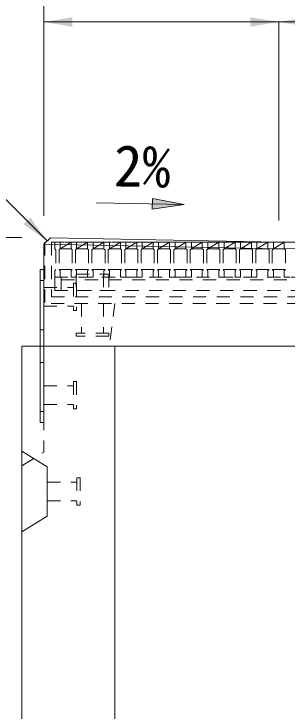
# Model space of a CAD drawing. Units: millimetres at full size, sheet at 1:40; details may follow other scales. Extents: x 69750 to 116230, y -28801 to 513.
# Drawn here: x 87340 to 87590, y -22868 to -22230 of the extents above; entities that cross this region are included whole.
import ezdxf
from ezdxf.enums import TextEntityAlignment as Align

# ---------------------------------------------------------------- set-up
doc = ezdxf.new("R2010")
doc.units = ezdxf.units.MM
doc.header["$LTSCALE"] = 40
doc.linetypes.add('USER1', pattern=[0.54, 0.3, -0.24])
for name, color, linetype, lineweight in [('インサート', 92, 'USER1', 5), ('グレーチング', 7, 'USER1', 5), ('ジョイントプレート', 7, 'USER1', 9), ('受枠', 3, 'USER1', 9), ('寸法線', 7, 'Continuous', 9), ('引出線', 4, 'Continuous', 9), ('本体', 7, 'Continuous', 20)]:
    doc.layers.add(name, color=color, linetype=linetype, lineweight=lineweight)
doc.styles.add('ＭＳ ゴシック', font='')
doc.styles.get('ＭＳ ゴシック').set_extended_font_data('MS Gothic')

# ---------------------------------------------------------------- blocks, each defined once
blk = doc.blocks.new('filled_arrow')
at = {"color": 0, "linetype": 'Continuous', "lineweight": -2}
blk.add_solid([(7.5, 1.25), (0, 0), (7.5, -1.25)], dxfattribs=at)

msp = doc.modelspace()

# ---------------------------------------------------------------- hatches: boundary and pattern name
at = {"layer": '引出線'}
msp.add_hatch(color=256, dxfattribs=at).paths.add_polyline_path([(87466.66, -22399.42), (87466.47, -22409.17), (87495.81, -22404.88)])

# ---------------------------------------------------------------- linework, layer by layer
at = {"layer": 'インサート'}
for p, q in [((87396.83, -22468.45), (87396.83, -22483.45)), ((87396.83, -22468.45), (87426.83, -22468.45)), ((87421.83, -22468.45), (87421.83, -22483.45)), ((87426.83, -22468.45), (87426.83, -22483.45)), ((87394.33, -22476.95), (87394.33, -22501.95)), ((87394.33, -22476.95), (87397.33, -22476.95)), ((87394.33, -22476.95), (87394.33, -22501.95)), ((87394.33, -22476.95), (87394.33, -22501.95)), ((87397.33, -22476.95), (87397.33, -22501.95)), ((87397.33, -22476.95), (87397.33, -22501.95)), ((87397.33, -22476.95), (87397.33, -22501.95)), ((87367.33, -22480.95), (87394.33, -22480.95)), ((87367.33, -22480.95), (87394.33, -22480.95)), ((87367.33, -22480.95), (87367.33, -22497.95)), ((87396.83, -22483.45), (87426.83, -22483.45)), ((87367.33, -22497.95), (87394.33, -22497.95)), ((87367.33, -22497.95), (87394.33, -22497.95)), ((87401.83, -22495.45), (87401.83, -22522.45)), ((87421.83, -22495.45), (87421.83, -22522.45)), ((87394.33, -22501.95), (87397.33, -22501.95)), ((87394.33, -22501.95), (87397.33, -22501.95)), ((87426.83, -22522.45), (87396.83, -22522.45)), ((87396.83, -22525.45), (87396.83, -22522.45)), ((87426.83, -22525.45), (87426.83, -22522.45)), ((87426.83, -22525.45), (87396.83, -22525.45)), ((87394.33, -22566.95), (87394.33, -22591.95)), ((87394.33, -22566.95), (87397.33, -22566.95)), ((87397.33, -22566.95), (87397.33, -22591.95)), ((87367.33, -22570.95), (87394.33, -22570.95)), ((87367.33, -22570.95), (87367.33, -22587.95)), ((87367.33, -22587.95), (87394.33, -22587.95)), ((87394.33, -22591.95), (87397.33, -22591.95)), ((87397.53, -22654.95), (87397.53, -22679.95)), ((87397.53, -22654.95), (87400.53, -22654.95)), ((87400.53, -22654.95), (87400.53, -22679.95)), ((87370.53, -22658.95), (87397.53, -22658.95)), ((87370.53, -22658.95), (87370.53, -22675.96)), ((87370.53, -22675.95), (87397.53, -22675.95)), ((87397.53, -22679.95), (87400.53, -22679.95))]:
    msp.add_line(p, q, dxfattribs=at)
at = {"layer": 'グレーチング'}
for p, q in [((87787.33, -22439.45), (87377.33, -22439.45)), ((87377.33, -22439.45), (87377.33, -22445.45)), ((87377.33, -22439.45), (87382.33, -22439.45)), ((87382.33, -22439.45), (87382.33, -22445.45)), ((87382.33, -22445.45), (87392.33, -22439.45)), ((87392.33, -22439.45), (87392.33, -22445.45)), ((87392.33, -22439.45), (87397.33, -22439.45)), ((87397.33, -22439.45), (87397.33, -22445.45)), ((87397.33, -22445.45), (87407.33, -22439.45)), ((87407.33, -22439.45), (87407.33, -22445.45)), ((87407.33, -22439.45), (87412.33, -22439.45)), ((87412.33, -22439.45), (87412.33, -22445.45)), ((87412.33, -22445.45), (87422.33, -22439.45)), ((87422.33, -22439.45), (87422.33, -22445.45)), ((87422.33, -22439.45), (87427.33, -22439.45)), ((87427.33, -22439.45), (87427.33, -22445.45)), ((87427.33, -22445.45), (87437.33, -22439.45)), ((87437.33, -22439.45), (87437.33, -22445.45)), ((87437.33, -22439.45), (87442.33, -22439.45)), ((87442.33, -22439.45), (87442.33, -22445.45)), ((87442.33, -22445.45), (87452.33, -22439.45)), ((87452.33, -22439.45), (87457.33, -22439.45)), ((87452.33, -22439.45), (87452.33, -22445.45)), ((87457.33, -22439.45), (87457.33, -22445.45)), ((87457.33, -22445.45), (87467.33, -22439.45)), ((87467.33, -22439.45), (87467.33, -22445.45)), ((87467.33, -22439.45), (87472.33, -22439.45)), ((87472.33, -22439.45), (87472.33, -22445.45)), ((87472.33, -22445.45), (87482.33, -22439.45)), ((87482.33, -22439.45), (87487.33, -22439.45)), ((87482.33, -22439.45), (87482.33, -22445.45)), ((87487.33, -22439.45), (87487.33, -22445.45)), ((87487.33, -22445.45), (87497.33, -22439.45)), ((87497.33, -22439.45), (87502.33, -22439.45)), ((87497.33, -22439.45), (87497.33, -22445.45)), ((87502.33, -22439.45), (87502.33, -22445.45)), ((87502.33, -22445.45), (87512.33, -22439.45)), ((87512.33, -22439.45), (87517.33, -22439.45)), ((87512.33, -22439.45), (87512.33, -22445.45)), ((87517.33, -22439.45), (87517.33, -22445.45)), ((87517.33, -22445.45), (87527.33, -22439.45)), ((87527.33, -22439.45), (87532.33, -22439.45)), ((87527.33, -22439.45), (87527.33, -22445.45)), ((87532.33, -22439.45), (87532.33, -22445.45)), ((87532.33, -22445.45), (87542.33, -22439.45)), ((87542.33, -22439.45), (87547.33, -22439.45)), ((87542.33, -22439.45), (87542.33, -22445.45)), ((87547.33, -22439.45), (87547.33, -22445.45)), ((87547.33, -22445.45), (87557.33, -22439.45)), ((87557.33, -22439.45), (87562.33, -22439.45)), ((87557.33, -22439.45), (87557.33, -22445.45)), ((87562.33, -22439.45), (87562.33, -22445.45)), ((87562.33, -22445.45), (87572.33, -22439.45)), ((87572.33, -22439.45), (87577.33, -22439.45)), ((87572.33, -22439.45), (87572.33, -22445.45)), ((87577.33, -22439.45), (87577.33, -22445.45)), ((87577.33, -22445.45), (87587.33, -22439.45)), ((87587.33, -22439.45), (87592.33, -22439.45)), ((87587.33, -22439.45), (87587.33, -22445.45)), ((87377.33, -22445.45), (87378.33, -22446.45)), ((87378.33, -22446.45), (87378.33, -22464.45)), ((87382.33, -22445.45), (87381.33, -22446.45)), ((87381.33, -22446.45), (87381.33, -22464.45)), ((87382.33, -22445.45), (87392.33, -22445.45)), ((87392.33, -22445.45), (87393.33, -22446.45)), ((87393.33, -22446.45), (87393.33, -22464.45)), ((87397.33, -22445.45), (87396.33, -22446.45)), ((87396.33, -22446.45), (87396.33, -22464.45)), ((87397.33, -22445.45), (87407.33, -22445.45)), ((87407.33, -22445.45), (87408.33, -22446.45)), ((87408.33, -22446.45), (87408.33, -22464.45)), ((87412.33, -22445.45), (87411.33, -22446.45)), ((87411.33, -22446.45), (87411.33, -22464.45)), ((87412.33, -22445.45), (87422.33, -22445.45)), ((87422.33, -22445.45), (87423.33, -22446.45)), ((87423.33, -22446.45), (87423.33, -22464.45)), ((87427.33, -22445.45), (87426.33, -22446.45)), ((87426.33, -22446.45), (87426.33, -22464.45)), ((87427.33, -22445.45), (87437.33, -22445.45)), ((87437.33, -22445.45), (87438.33, -22446.45)), ((87438.33, -22446.45), (87438.33, -22464.45)), ((87442.33, -22445.45), (87441.33, -22446.45)), ((87441.33, -22446.45), (87441.33, -22464.45)), ((87442.33, -22445.45), (87452.33, -22445.45)), ((87452.33, -22445.45), (87453.33, -22446.45)), ((87453.33, -22446.45), (87453.33, -22464.45)), ((87457.33, -22445.45), (87456.33, -22446.45)), ((87456.33, -22446.45), (87456.33, -22464.45)), ((87457.33, -22445.45), (87467.33, -22445.45)), ((87467.33, -22445.45), (87468.33, -22446.45)), ((87468.33, -22446.45), (87468.33, -22464.45)), ((87472.33, -22445.45), (87471.33, -22446.45)), ((87471.33, -22446.45), (87471.33, -22464.45)), ((87472.33, -22445.45), (87482.33, -22445.45)), ((87482.33, -22445.45), (87483.33, -22446.45)), ((87483.33, -22446.45), (87483.33, -22464.45)), ((87487.33, -22445.45), (87486.33, -22446.45)), ((87486.33, -22446.45), (87486.33, -22464.45)), ((87487.33, -22445.45), (87497.33, -22445.45)), ((87497.33, -22445.45), (87498.33, -22446.45)), ((87498.33, -22446.45), (87498.33, -22464.45)), ((87502.33, -22445.45), (87501.33, -22446.45)), ((87501.33, -22446.45), (87501.33, -22464.45)), ((87502.33, -22445.45), (87512.33, -22445.45)), ((87512.33, -22445.45), (87513.33, -22446.45)), ((87513.33, -22446.45), (87513.33, -22464.45)), ((87517.33, -22445.45), (87516.33, -22446.45)), ((87516.33, -22446.45), (87516.33, -22464.45)), ((87517.33, -22445.45), (87527.33, -22445.45)), ((87527.33, -22445.45), (87528.33, -22446.45)), ((87528.33, -22446.45), (87528.33, -22464.45)), ((87532.33, -22445.45), (87531.33, -22446.45)), ((87531.33, -22446.45), (87531.33, -22464.45)), ((87532.33, -22445.45), (87542.33, -22445.45)), ((87542.33, -22445.45), (87543.33, -22446.45)), ((87543.33, -22446.45), (87543.33, -22464.45)), ((87547.33, -22445.45), (87546.33, -22446.45)), ((87546.33, -22446.45), (87546.33, -22464.45)), ((87547.33, -22445.45), (87557.33, -22445.45)), ((87557.33, -22445.45), (87558.33, -22446.45)), ((87558.33, -22446.45), (87558.33, -22464.45)), ((87562.33, -22445.45), (87561.33, -22446.45)), ((87561.33, -22446.45), (87561.33, -22464.45)), ((87562.33, -22445.45), (87572.33, -22445.45)), ((87572.33, -22445.45), (87573.33, -22446.45)), ((87573.33, -22446.45), (87573.33, -22464.45)), ((87577.33, -22445.45), (87576.33, -22446.45)), ((87576.33, -22446.45), (87576.33, -22464.45)), ((87577.33, -22445.45), (87587.33, -22445.45)), ((87587.33, -22445.45), (87588.33, -22446.45)), ((87588.33, -22446.45), (87588.33, -22464.45)), ((87377.33, -22465.45), (87378.33, -22464.45)), ((87377.33, -22471.45), (87377.33, -22465.45)), ((87382.33, -22465.45), (87381.33, -22464.45)), ((87381.33, -22464.45), (87393.33, -22464.45)), ((87382.33, -22471.45), (87382.33, -22465.45)), ((87392.33, -22465.45), (87393.33, -22464.45)), ((87392.33, -22471.45), (87392.33, -22465.45)), ((87396.33, -22464.45), (87408.33, -22464.45)), ((87397.33, -22465.45), (87396.33, -22464.45)), ((87397.33, -22471.45), (87397.33, -22465.45)), ((87407.33, -22465.45), (87408.33, -22464.45)), ((87407.33, -22471.45), (87407.33, -22465.45)), ((87411.33, -22464.45), (87423.33, -22464.45)), ((87412.33, -22465.45), (87411.33, -22464.45)), ((87412.33, -22471.45), (87412.33, -22465.45)), ((87422.33, -22465.45), (87423.33, -22464.45)), ((87422.33, -22471.45), (87422.33, -22465.45)), ((87426.33, -22464.45), (87438.33, -22464.45)), ((87427.33, -22465.45), (87426.33, -22464.45)), ((87427.33, -22471.45), (87427.33, -22465.45)), ((87437.33, -22465.45), (87438.33, -22464.45)), ((87437.33, -22471.45), (87437.33, -22465.45)), ((87441.33, -22464.45), (87453.33, -22464.45)), ((87442.33, -22465.45), (87441.33, -22464.45)), ((87442.33, -22471.45), (87442.33, -22465.45)), ((87452.33, -22465.45), (87453.33, -22464.45)), ((87452.33, -22471.45), (87452.33, -22465.45)), ((87457.33, -22465.45), (87456.33, -22464.45)), ((87456.33, -22464.45), (87468.33, -22464.45)), ((87457.33, -22471.45), (87457.33, -22465.45)), ((87467.33, -22465.45), (87468.33, -22464.45)), ((87467.33, -22471.45), (87467.33, -22465.45)), ((87472.33, -22465.45), (87471.33, -22464.45)), ((87471.33, -22464.45), (87483.33, -22464.45)), ((87472.33, -22471.45), (87472.33, -22465.45)), ((87482.33, -22465.45), (87483.33, -22464.45)), ((87482.33, -22471.45), (87482.33, -22465.45)), ((87487.33, -22465.45), (87486.33, -22464.45)), ((87486.33, -22464.45), (87498.33, -22464.45)), ((87487.33, -22471.45), (87487.33, -22465.45)), ((87497.33, -22465.45), (87498.33, -22464.45)), ((87497.33, -22471.45), (87497.33, -22465.45)), ((87502.33, -22465.45), (87501.33, -22464.45)), ((87501.33, -22464.45), (87513.33, -22464.45)), ((87502.33, -22471.45), (87502.33, -22465.45)), ((87512.33, -22465.45), (87513.33, -22464.45)), ((87512.33, -22471.45), (87512.33, -22465.45)), ((87517.33, -22465.45), (87516.33, -22464.45)), ((87516.33, -22464.45), (87528.33, -22464.45)), ((87517.33, -22471.45), (87517.33, -22465.45)), ((87527.33, -22465.45), (87528.33, -22464.45)), ((87527.33, -22471.45), (87527.33, -22465.45)), ((87532.33, -22465.45), (87531.33, -22464.45)), ((87531.33, -22464.45), (87543.33, -22464.45)), ((87532.33, -22471.45), (87532.33, -22465.45)), ((87542.33, -22465.45), (87543.33, -22464.45)), ((87542.33, -22471.45), (87542.33, -22465.45)), ((87547.33, -22465.45), (87546.33, -22464.45)), ((87546.33, -22464.45), (87558.33, -22464.45)), ((87547.33, -22471.45), (87547.33, -22465.45)), ((87557.33, -22465.45), (87558.33, -22464.45)), ((87557.33, -22471.45), (87557.33, -22465.45)), ((87562.33, -22465.45), (87561.33, -22464.45)), ((87561.33, -22464.45), (87573.33, -22464.45)), ((87562.33, -22471.45), (87562.33, -22465.45)), ((87572.33, -22465.45), (87573.33, -22464.45)), ((87572.33, -22471.45), (87572.33, -22465.45)), ((87577.33, -22465.45), (87576.33, -22464.45)), ((87576.33, -22464.45), (87588.33, -22464.45)), ((87577.33, -22471.45), (87577.33, -22465.45)), ((87587.33, -22465.45), (87588.33, -22464.45)), ((87587.33, -22471.45), (87587.33, -22465.45)), ((87377.33, -22471.45), (87382.33, -22471.45)), ((87377.33, -22471.45), (87382.33, -22471.45)), ((87382.33, -22471.45), (87378.33, -22471.45)), ((87392.33, -22471.45), (87397.33, -22471.45)), ((87407.33, -22471.45), (87412.33, -22471.45)), ((87422.33, -22471.45), (87427.33, -22471.45)), ((87437.33, -22471.45), (87442.33, -22471.45)), ((87452.33, -22471.45), (87457.33, -22471.45)), ((87467.33, -22471.45), (87472.33, -22471.45)), ((87482.33, -22471.45), (87487.33, -22471.45)), ((87497.33, -22471.45), (87502.33, -22471.45)), ((87512.33, -22471.45), (87517.33, -22471.45)), ((87527.33, -22471.45), (87532.33, -22471.45)), ((87542.33, -22471.45), (87547.33, -22471.45)), ((87557.33, -22471.45), (87562.33, -22471.45)), ((87572.33, -22471.45), (87577.33, -22471.45)), ((87587.33, -22471.45), (87592.33, -22471.45))]:
    msp.add_line(p, q, dxfattribs=at)
at = {"layer": 'ジョイントプレート'}
for p, q in [((87367.33, -22474.45), (87364.13, -22474.45)), ((87367.33, -22519.45), (87364.13, -22519.45)), ((87367.33, -22549.45), (87364.13, -22549.45)), ((87367.33, -22594.45), (87364.13, -22594.45))]:
    msp.add_line(p, q, dxfattribs=at)
at = {"layer": 'ジョイントプレート', "linetype": 'Continuous'}
msp.add_lwpolyline([(87364.13, -22604.45), (87364.13, -22464.45), (87367.33, -22464.45), (87367.33, -22604.45)], close=True, dxfattribs=at)
at = {"layer": '受枠'}
for p, q in [((87796.33, -22439.45), (87368.33, -22439.45)), ((87368.33, -22439.45), (87368.33, -22495.45)), ((87374.33, -22439.45), (87374.33, -22489.45)), ((87374.33, -22489.45), (87790.33, -22489.45)), ((87796.33, -22495.45), (87368.33, -22495.45))]:
    msp.add_line(p, q, dxfattribs=at)
at = {"layer": '受枠', "lineweight": 5}
for p, q in [((87377.33, -22471.45), (87787.33, -22471.45)), ((87377.33, -22471.45), (87377.33, -22489.45)), ((87383.33, -22471.45), (87383.33, -22483.45)), ((87383.33, -22473.75), (87781.33, -22473.75)), ((87377.33, -22483.45), (87787.33, -22483.45))]:
    msp.add_line(p, q, dxfattribs=at)
at = {"layer": '寸法線'}
for p, q in [((87367.32, -22415.15), (87367.32, -22158.06)), ((87367.33, -22237.77), (87582.33, -22237.77)), ((87367.33, -22415.15), (87367.33, -22237.77)), ((87582.33, -22419.45), (87582.33, -22237.77)), ((87582.33, -22237.77), (87797.33, -22237.77)), ((87582.33, -22419.45), (87582.33, -22237.77)), ((87347.33, -22435.15), (87045.35, -22435.15))]:
    msp.add_line(p, q, dxfattribs=at)
at = {"layer": '引出線', "lineweight": 13}
msp.add_line((87415.07, -22403.27), (87495.81, -22404.88), dxfattribs=at)
at = {"layer": '引出線'}
msp.add_lwpolyline([(87370.33, -22438.21), (87278.83, -22346.71), (87211.72, -22346.71)], dxfattribs=at)
at = {"layer": '引出線', "lineweight": 13}
msp.add_lwpolyline([(87466.66, -22399.42), (87466.47, -22409.17), (87495.81, -22404.88)], close=True, dxfattribs=at)
at = {"layer": '本体'}
for p, q in [((87367.33, -22441.15), (87373.32, -22435.27)), ((87367.33, -22441.15), (87367.33, -22534.45)), ((87373.32, -22435.27), (87582.33, -22439.45)), ((87582.33, -22439.45), (87791.33, -22435.27)), ((87347.32, -22534.45), (87347.33, -23584.45)), ((87432.33, -22534.45), (87347.33, -22534.45)), ((87817.33, -22534.45), (87367.33, -22534.45)), ((87432.33, -22963.92), (87432.33, -22534.45))]:
    msp.add_line(p, q, dxfattribs=at)
at = {"layer": '本体', "lineweight": 5}
for p, q in [((87367.33, -22441.15), (87582.33, -22445.45)), ((87582.33, -22445.45), (87797.32, -22441.15)), ((87347.33, -22630.46), (87370.53, -22644.95)), ((87370.53, -22644.95), (87370.53, -22689.96)), ((87347.33, -22704.46), (87370.53, -22689.96))]:
    msp.add_line(p, q, dxfattribs=at)
at = {"layer": '本体', "linetype": 'USER1', "lineweight": 9}
msp.add_line((87432.33, -22495.45), (87427.33, -22534.45), dxfattribs=at)
at = {"layer": '本体', "linetype": 'USER1', "lineweight": 5}
for p in [(87367.33, -22534.45), (87347.33, -22643.96)]:
    msp.add_line(p, (87367.33, -22631.45), dxfattribs=at)

# ---------------------------------------------------------------- block references
at = {"layer": '寸法線', "xscale": 3.47, "yscale": 3.47}
for p in [(87367.33, -22237.77), (87582.33, -22237.77)]:
    msp.add_blockref('filled_arrow', p, dxfattribs=at)
at = {"layer": '寸法線', "xscale": 3.47, "yscale": 3.47, "rotation": 180}
msp.add_blockref('filled_arrow', (87582.33, -22237.77), dxfattribs=at)
at = {"layer": '引出線', "xscale": 3.47, "yscale": 3.47, "rotation": 135}
msp.add_blockref('filled_arrow', (87370.33, -22438.21), dxfattribs=at)

# ---------------------------------------------------------------- texts
at = {"layer": '引出線', "style": 'ＭＳ ゴシック'}
msp.add_text('2%', height=37.98, rotation=359, dxfattribs=at).set_placement((87457.45, -22369.7), align=Align.MIDDLE_CENTER)

doc.saveas('drawing.dxf')
